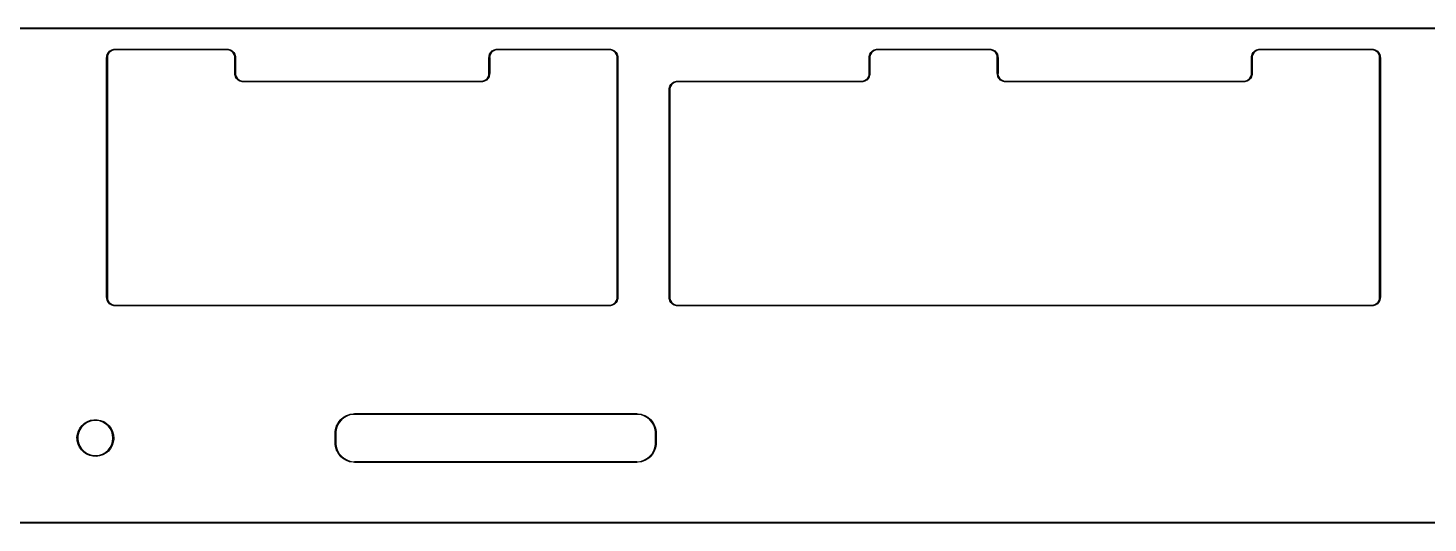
# Model space of a CAD drawing. Extents: x 42 to 403, y -185 to -87.
# Drawn here: x 217.9 to 305.3, y -185.1 to -154.1 of the extents above; entities that cross this region are included whole.
import ezdxf

# ---------------------------------------------------------------- set-up
doc = ezdxf.new("R2010")
doc.units = 0
doc.layers.add('BLACK', color=7, linetype='CONTINUOUS')

msp = doc.modelspace()

# ---------------------------------------------------------------- linework, layer by layer
at = {"layer": 'BLACK', "linetype": 'CONTINUOUS'}
for p, q in [((157.012, -154.106), (364.975, -154.106)), ((364.975, -154.156), (157.012, -154.156)), ((222.849, -155.748), (222.915, -155.634)), ((222.915, -155.634), (222.917, -155.632)), ((222.917, -155.632), (222.918, -155.63)), ((222.918, -155.63), (223.011, -155.537)), ((223.037, -155.567), (222.948, -155.656)), ((223.011, -155.537), (223.013, -155.536)), ((223.013, -155.536), (223.015, -155.534)), ((223.015, -155.534), (223.128, -155.468)), ((223.146, -155.504), (223.037, -155.567)), ((223.128, -155.468), (223.131, -155.468)), ((223.131, -155.468), (223.133, -155.466)), ((223.133, -155.466), (223.26, -155.432)), ((223.268, -155.472), (223.146, -155.504)), ((223.26, -155.432), (223.262, -155.433)), ((223.262, -155.433), (223.265, -155.432)), ((223.265, -155.432), (223.318, -155.43)), ((223.319, -155.47), (223.268, -155.472)), ((223.318, -155.43), (223.331, -155.425)), ((223.331, -155.475), (223.319, -155.47)), ((223.331, -155.425), (230.331, -155.425)), ((230.331, -155.475), (223.331, -155.475)), ((230.331, -155.425), (230.344, -155.43)), ((230.342, -155.47), (230.331, -155.475)), ((230.393, -155.472), (230.342, -155.47)), ((230.344, -155.43), (230.397, -155.432)), ((230.515, -155.504), (230.393, -155.472)), ((230.397, -155.432), (230.399, -155.433)), ((230.399, -155.433), (230.402, -155.432)), ((230.402, -155.432), (230.528, -155.466)), ((230.624, -155.567), (230.515, -155.504)), ((230.528, -155.466), (230.53, -155.468)), ((230.53, -155.468), (230.533, -155.468)), ((230.533, -155.468), (230.647, -155.534)), ((230.713, -155.656), (230.624, -155.567)), ((230.647, -155.534), (230.648, -155.536)), ((230.648, -155.536), (230.651, -155.537)), ((230.651, -155.537), (230.744, -155.63)), ((230.744, -155.63), (230.745, -155.632)), ((230.745, -155.632), (230.747, -155.634)), ((230.747, -155.634), (230.812, -155.748)), ((246.725, -155.748), (246.791, -155.634)), ((246.791, -155.634), (246.793, -155.632)), ((246.793, -155.632), (246.794, -155.63)), ((246.794, -155.63), (246.887, -155.537)), ((246.913, -155.567), (246.824, -155.656)), ((246.887, -155.537), (246.889, -155.536)), ((246.889, -155.536), (246.891, -155.534)), ((246.891, -155.534), (247.004, -155.468)), ((247.022, -155.504), (246.913, -155.567)), ((247.004, -155.468), (247.007, -155.468)), ((247.007, -155.468), (247.009, -155.466)), ((247.009, -155.466), (247.136, -155.432)), ((247.144, -155.472), (247.022, -155.504)), ((247.136, -155.432), (247.138, -155.433)), ((247.138, -155.433), (247.141, -155.432)), ((247.141, -155.432), (247.194, -155.43)), ((247.195, -155.47), (247.144, -155.472)), ((247.194, -155.43), (247.207, -155.425)), ((247.207, -155.475), (247.195, -155.47)), ((247.207, -155.425), (254.207, -155.425)), ((254.207, -155.475), (247.207, -155.475)), ((254.207, -155.425), (254.22, -155.43)), ((254.218, -155.47), (254.207, -155.475)), ((254.269, -155.472), (254.218, -155.47)), ((254.22, -155.43), (254.273, -155.432)), ((254.391, -155.504), (254.269, -155.472)), ((254.273, -155.432), (254.275, -155.433)), ((254.275, -155.433), (254.278, -155.432)), ((254.278, -155.432), (254.404, -155.466)), ((254.5, -155.567), (254.391, -155.504)), ((254.404, -155.466), (254.406, -155.468)), ((254.406, -155.468), (254.409, -155.468)), ((254.409, -155.468), (254.523, -155.534)), ((254.589, -155.656), (254.5, -155.567)), ((254.523, -155.534), (254.524, -155.536)), ((254.524, -155.536), (254.527, -155.537)), ((254.527, -155.537), (254.62, -155.63)), ((254.62, -155.63), (254.621, -155.632)), ((254.621, -155.632), (254.623, -155.634)), ((254.623, -155.634), (254.688, -155.748)), ((270.474, -155.748), (270.54, -155.634)), ((270.54, -155.634), (270.542, -155.632)), ((270.542, -155.632), (270.543, -155.63)), ((270.543, -155.63), (270.636, -155.537)), ((270.662, -155.567), (270.573, -155.656)), ((270.636, -155.537), (270.638, -155.536)), ((270.638, -155.536), (270.64, -155.534)), ((270.64, -155.534), (270.753, -155.468)), ((270.771, -155.504), (270.662, -155.567)), ((270.753, -155.468), (270.756, -155.468)), ((270.756, -155.468), (270.758, -155.466)), ((270.758, -155.466), (270.885, -155.432)), ((270.893, -155.472), (270.771, -155.504)), ((270.885, -155.432), (270.887, -155.433)), ((270.887, -155.433), (270.89, -155.432)), ((270.89, -155.432), (270.943, -155.43)), ((270.944, -155.47), (270.893, -155.472)), ((270.943, -155.43), (270.956, -155.425)), ((270.956, -155.475), (270.944, -155.47)), ((270.956, -155.425), (277.956, -155.425)), ((277.956, -155.475), (270.956, -155.475)), ((277.956, -155.425), (277.969, -155.43)), ((277.967, -155.47), (277.956, -155.475)), ((278.018, -155.472), (277.967, -155.47)), ((277.969, -155.43), (278.022, -155.432)), ((278.14, -155.504), (278.018, -155.472)), ((278.022, -155.432), (278.024, -155.433)), ((278.024, -155.433), (278.027, -155.432)), ((278.027, -155.432), (278.153, -155.466)), ((278.249, -155.567), (278.14, -155.504)), ((278.153, -155.466), (278.155, -155.468)), ((278.155, -155.468), (278.158, -155.468)), ((278.158, -155.468), (278.272, -155.534)), ((278.338, -155.656), (278.249, -155.567)), ((278.272, -155.534), (278.273, -155.536)), ((278.273, -155.536), (278.276, -155.537)), ((278.276, -155.537), (278.369, -155.63)), ((278.369, -155.63), (278.37, -155.632)), ((278.37, -155.632), (278.372, -155.634)), ((278.372, -155.634), (278.437, -155.748)), ((294.35, -155.748), (294.416, -155.634)), ((294.416, -155.634), (294.418, -155.632)), ((294.418, -155.632), (294.419, -155.63)), ((294.419, -155.63), (294.512, -155.537)), ((294.538, -155.567), (294.449, -155.656)), ((294.512, -155.537), (294.514, -155.536)), ((294.514, -155.536), (294.516, -155.534)), ((294.516, -155.534), (294.629, -155.468)), ((294.647, -155.504), (294.538, -155.567)), ((294.629, -155.468), (294.632, -155.468)), ((294.632, -155.468), (294.634, -155.466)), ((294.634, -155.466), (294.761, -155.432)), ((294.769, -155.472), (294.647, -155.504)), ((294.761, -155.432), (294.763, -155.433)), ((294.763, -155.433), (294.766, -155.432)), ((294.766, -155.432), (294.819, -155.43)), ((294.82, -155.47), (294.769, -155.472)), ((294.819, -155.43), (294.832, -155.425)), ((294.832, -155.475), (294.82, -155.47)), ((294.832, -155.425), (301.832, -155.425)), ((301.832, -155.475), (294.832, -155.475)), ((301.832, -155.425), (301.845, -155.43)), ((301.843, -155.47), (301.832, -155.475)), ((301.894, -155.472), (301.843, -155.47)), ((301.845, -155.43), (301.898, -155.432)), ((302.016, -155.504), (301.894, -155.472)), ((301.898, -155.432), (301.9, -155.433)), ((301.9, -155.433), (301.903, -155.432)), ((301.903, -155.432), (302.029, -155.466)), ((302.125, -155.567), (302.016, -155.504)), ((302.029, -155.466), (302.031, -155.468)), ((302.031, -155.468), (302.034, -155.468)), ((302.034, -155.468), (302.148, -155.534)), ((302.214, -155.656), (302.125, -155.567)), ((302.148, -155.534), (302.149, -155.536)), ((302.149, -155.536), (302.152, -155.537)), ((302.152, -155.537), (302.245, -155.63)), ((302.245, -155.63), (302.246, -155.632)), ((302.246, -155.632), (302.248, -155.634)), ((302.248, -155.634), (302.313, -155.748)), ((222.806, -155.95), (222.811, -155.937)), ((222.806, -170.95), (222.806, -155.95)), ((222.811, -155.937), (222.813, -155.884)), ((222.813, -155.879), (222.847, -155.753)), ((222.814, -155.882), (222.813, -155.879)), ((222.813, -155.884), (222.814, -155.882)), ((222.847, -155.753), (222.849, -155.75)), ((222.849, -155.75), (222.849, -155.748)), ((222.852, -155.887), (222.851, -155.939)), ((222.851, -155.939), (222.856, -155.95)), ((222.885, -155.765), (222.852, -155.887)), ((222.856, -155.95), (222.856, -170.95)), ((222.948, -155.656), (222.885, -155.765)), ((230.776, -155.765), (230.713, -155.656)), ((230.809, -155.887), (230.776, -155.765)), ((230.806, -155.95), (230.81, -155.939)), ((230.806, -156.95), (230.806, -155.95)), ((230.81, -155.939), (230.809, -155.887)), ((230.812, -155.748), (230.813, -155.75)), ((230.813, -155.75), (230.814, -155.753)), ((230.814, -155.753), (230.848, -155.879)), ((230.848, -155.879), (230.848, -155.882)), ((230.848, -155.882), (230.849, -155.884)), ((230.849, -155.884), (230.85, -155.937)), ((230.85, -155.937), (230.856, -155.95)), ((230.856, -155.95), (230.856, -156.95)), ((246.682, -155.95), (246.687, -155.937)), ((246.682, -156.95), (246.682, -155.95)), ((246.687, -155.937), (246.689, -155.884)), ((246.689, -155.879), (246.723, -155.753)), ((246.69, -155.882), (246.689, -155.879)), ((246.689, -155.884), (246.69, -155.882)), ((246.723, -155.753), (246.725, -155.75)), ((246.725, -155.75), (246.725, -155.748)), ((246.728, -155.887), (246.727, -155.939)), ((246.727, -155.939), (246.732, -155.95)), ((246.761, -155.765), (246.728, -155.887)), ((246.732, -155.95), (246.732, -156.95)), ((246.824, -155.656), (246.761, -155.765)), ((254.652, -155.765), (254.589, -155.656)), ((254.685, -155.887), (254.652, -155.765)), ((254.682, -155.95), (254.686, -155.939)), ((254.682, -170.95), (254.682, -155.95)), ((254.686, -155.939), (254.685, -155.887)), ((254.688, -155.748), (254.689, -155.75)), ((254.689, -155.75), (254.69, -155.753)), ((254.69, -155.753), (254.724, -155.879)), ((254.724, -155.879), (254.724, -155.882)), ((254.724, -155.882), (254.725, -155.884)), ((254.725, -155.884), (254.726, -155.937)), ((254.726, -155.937), (254.732, -155.95)), ((254.732, -155.95), (254.732, -170.95)), ((270.431, -155.95), (270.436, -155.937)), ((270.431, -156.95), (270.431, -155.95)), ((270.436, -155.937), (270.438, -155.884)), ((270.438, -155.879), (270.472, -155.753)), ((270.439, -155.882), (270.438, -155.879)), ((270.438, -155.884), (270.439, -155.882)), ((270.472, -155.753), (270.474, -155.75)), ((270.474, -155.75), (270.474, -155.748)), ((270.477, -155.887), (270.476, -155.939)), ((270.476, -155.939), (270.481, -155.95)), ((270.51, -155.765), (270.477, -155.887)), ((270.481, -155.95), (270.481, -156.95)), ((270.573, -155.656), (270.51, -155.765)), ((278.401, -155.765), (278.338, -155.656)), ((278.434, -155.887), (278.401, -155.765)), ((278.431, -155.95), (278.435, -155.939)), ((278.431, -156.95), (278.431, -155.95)), ((278.435, -155.939), (278.434, -155.887)), ((278.437, -155.748), (278.438, -155.75)), ((278.438, -155.75), (278.439, -155.753)), ((278.439, -155.753), (278.473, -155.879)), ((278.473, -155.879), (278.473, -155.882)), ((278.473, -155.882), (278.474, -155.884)), ((278.474, -155.884), (278.475, -155.937)), ((278.475, -155.937), (278.481, -155.95)), ((278.481, -155.95), (278.481, -156.95)), ((294.307, -155.95), (294.312, -155.937)), ((294.307, -156.95), (294.307, -155.95)), ((294.312, -155.937), (294.314, -155.884)), ((294.314, -155.879), (294.348, -155.753)), ((294.315, -155.882), (294.314, -155.879)), ((294.314, -155.884), (294.315, -155.882)), ((294.348, -155.753), (294.35, -155.75)), ((294.35, -155.75), (294.35, -155.748)), ((294.353, -155.887), (294.352, -155.939)), ((294.352, -155.939), (294.357, -155.95)), ((294.386, -155.765), (294.353, -155.887)), ((294.357, -155.95), (294.357, -156.95)), ((294.449, -155.656), (294.386, -155.765)), ((302.277, -155.765), (302.214, -155.656)), ((302.31, -155.887), (302.277, -155.765)), ((302.307, -155.95), (302.311, -155.939)), ((302.307, -170.95), (302.307, -155.95)), ((302.311, -155.939), (302.31, -155.887)), ((302.313, -155.748), (302.314, -155.75)), ((302.314, -155.75), (302.315, -155.753)), ((302.315, -155.753), (302.349, -155.879)), ((302.349, -155.879), (302.349, -155.882)), ((302.349, -155.882), (302.35, -155.884)), ((302.35, -155.884), (302.351, -155.937)), ((302.351, -155.937), (302.357, -155.95)), ((302.357, -155.95), (302.357, -170.95)), ((230.811, -156.963), (230.806, -156.95)), ((230.813, -157.016), (230.811, -156.963)), ((230.814, -157.018), (230.813, -157.016)), ((230.813, -157.021), (230.814, -157.018)), ((230.847, -157.147), (230.813, -157.021)), ((230.849, -157.15), (230.847, -157.147)), ((230.849, -157.152), (230.849, -157.15)), ((230.915, -157.266), (230.849, -157.152)), ((230.856, -156.95), (230.851, -156.961)), ((230.851, -156.961), (230.852, -157.013)), ((230.852, -157.013), (230.885, -157.135)), ((230.885, -157.135), (230.948, -157.244)), ((230.917, -157.268), (230.915, -157.266)), ((230.918, -157.27), (230.917, -157.268)), ((231.011, -157.363), (230.918, -157.27)), ((230.948, -157.244), (231.037, -157.333)), ((231.013, -157.364), (231.011, -157.363)), ((231.015, -157.366), (231.013, -157.364)), ((231.128, -157.432), (231.015, -157.366)), ((231.037, -157.333), (231.146, -157.396)), ((246.391, -157.396), (246.5, -157.333)), ((246.523, -157.366), (246.409, -157.432)), ((246.5, -157.333), (246.589, -157.244)), ((246.524, -157.364), (246.523, -157.366)), ((246.527, -157.363), (246.524, -157.364)), ((246.62, -157.27), (246.527, -157.363)), ((246.589, -157.244), (246.652, -157.135)), ((246.621, -157.268), (246.62, -157.27)), ((246.623, -157.266), (246.621, -157.268)), ((246.688, -157.152), (246.623, -157.266)), ((246.652, -157.135), (246.685, -157.013)), ((246.686, -156.961), (246.682, -156.95)), ((246.685, -157.013), (246.686, -156.961)), ((246.689, -157.15), (246.688, -157.152)), ((246.69, -157.147), (246.689, -157.15)), ((246.724, -157.021), (246.69, -157.147)), ((246.725, -157.016), (246.724, -157.018)), ((246.724, -157.018), (246.724, -157.021)), ((246.726, -156.963), (246.725, -157.016)), ((246.732, -156.95), (246.726, -156.963)), ((270.14, -157.396), (270.249, -157.333)), ((270.272, -157.366), (270.158, -157.432)), ((270.249, -157.333), (270.338, -157.244)), ((270.273, -157.364), (270.272, -157.366)), ((270.276, -157.363), (270.273, -157.364)), ((270.369, -157.27), (270.276, -157.363)), ((270.338, -157.244), (270.401, -157.135)), ((270.37, -157.268), (270.369, -157.27)), ((270.372, -157.266), (270.37, -157.268)), ((270.437, -157.152), (270.372, -157.266)), ((270.401, -157.135), (270.434, -157.013)), ((270.435, -156.961), (270.431, -156.95)), ((270.434, -157.013), (270.435, -156.961)), ((270.438, -157.15), (270.437, -157.152)), ((270.439, -157.147), (270.438, -157.15)), ((270.473, -157.021), (270.439, -157.147)), ((270.474, -157.016), (270.473, -157.018)), ((270.473, -157.018), (270.473, -157.021)), ((270.475, -156.963), (270.474, -157.016)), ((270.481, -156.95), (270.475, -156.963)), ((278.436, -156.963), (278.431, -156.95)), ((278.438, -157.016), (278.436, -156.963)), ((278.439, -157.018), (278.438, -157.016)), ((278.438, -157.021), (278.439, -157.018)), ((278.472, -157.147), (278.438, -157.021)), ((278.474, -157.15), (278.472, -157.147)), ((278.474, -157.152), (278.474, -157.15)), ((278.54, -157.266), (278.474, -157.152)), ((278.481, -156.95), (278.476, -156.961)), ((278.476, -156.961), (278.477, -157.013)), ((278.477, -157.013), (278.51, -157.135)), ((278.51, -157.135), (278.573, -157.244)), ((278.542, -157.268), (278.54, -157.266)), ((278.543, -157.27), (278.542, -157.268)), ((278.636, -157.363), (278.543, -157.27)), ((278.573, -157.244), (278.662, -157.333)), ((278.638, -157.364), (278.636, -157.363)), ((278.64, -157.366), (278.638, -157.364)), ((278.753, -157.432), (278.64, -157.366)), ((278.662, -157.333), (278.771, -157.396)), ((294.016, -157.396), (294.125, -157.333)), ((294.148, -157.366), (294.034, -157.432)), ((294.125, -157.333), (294.214, -157.244)), ((294.149, -157.364), (294.148, -157.366)), ((294.152, -157.363), (294.149, -157.364)), ((294.245, -157.27), (294.152, -157.363)), ((294.214, -157.244), (294.277, -157.135)), ((294.246, -157.268), (294.245, -157.27)), ((294.248, -157.266), (294.246, -157.268)), ((294.313, -157.152), (294.248, -157.266)), ((294.277, -157.135), (294.31, -157.013)), ((294.311, -156.961), (294.307, -156.95)), ((294.31, -157.013), (294.311, -156.961)), ((294.314, -157.15), (294.313, -157.152)), ((294.315, -157.147), (294.314, -157.15)), ((294.349, -157.021), (294.315, -157.147)), ((294.35, -157.016), (294.349, -157.018)), ((294.349, -157.018), (294.349, -157.021)), ((294.351, -156.963), (294.35, -157.016)), ((294.357, -156.95), (294.351, -156.963)), ((231.131, -157.432), (231.128, -157.432)), ((231.133, -157.434), (231.131, -157.432)), ((231.26, -157.468), (231.133, -157.434)), ((231.146, -157.396), (231.268, -157.428)), ((231.262, -157.467), (231.26, -157.468)), ((231.265, -157.468), (231.262, -157.467)), ((231.318, -157.47), (231.265, -157.468)), ((231.268, -157.428), (231.319, -157.43)), ((231.331, -157.475), (231.318, -157.47)), ((231.319, -157.43), (231.331, -157.425)), ((231.331, -157.425), (246.207, -157.425)), ((246.207, -157.475), (231.331, -157.475)), ((246.207, -157.425), (246.218, -157.43)), ((246.22, -157.47), (246.207, -157.475)), ((246.218, -157.43), (246.269, -157.428)), ((246.273, -157.468), (246.22, -157.47)), ((246.269, -157.428), (246.391, -157.396)), ((246.275, -157.467), (246.273, -157.468)), ((246.278, -157.468), (246.275, -157.467)), ((246.404, -157.434), (246.278, -157.468)), ((246.406, -157.432), (246.404, -157.434)), ((246.409, -157.432), (246.406, -157.432)), ((257.937, -157.95), (257.943, -157.937)), ((257.937, -170.95), (257.937, -157.95)), ((257.943, -157.937), (257.944, -157.884)), ((257.944, -157.884), (257.945, -157.882)), ((257.945, -157.879), (257.979, -157.753)), ((257.945, -157.882), (257.945, -157.879)), ((257.979, -157.753), (257.981, -157.75)), ((257.981, -157.748), (258.047, -157.634)), ((257.981, -157.75), (257.981, -157.748)), ((257.984, -157.887), (257.983, -157.939)), ((257.983, -157.939), (257.987, -157.95)), ((258.017, -157.765), (257.984, -157.887)), ((257.987, -157.95), (257.987, -170.95)), ((258.08, -157.656), (258.017, -157.765)), ((258.047, -157.634), (258.049, -157.632)), ((258.049, -157.632), (258.05, -157.63)), ((258.05, -157.63), (258.142, -157.537)), ((258.169, -157.567), (258.08, -157.656)), ((258.142, -157.537), (258.145, -157.536)), ((258.145, -157.536), (258.147, -157.534)), ((258.147, -157.534), (258.26, -157.468)), ((258.278, -157.504), (258.169, -157.567)), ((258.26, -157.468), (258.263, -157.468)), ((258.263, -157.468), (258.265, -157.466)), ((258.265, -157.466), (258.392, -157.432)), ((258.4, -157.472), (258.278, -157.504)), ((258.392, -157.432), (258.394, -157.433)), ((258.394, -157.433), (258.396, -157.432)), ((258.396, -157.432), (258.45, -157.43)), ((258.451, -157.47), (258.4, -157.472)), ((258.45, -157.43), (258.462, -157.425)), ((258.462, -157.475), (258.451, -157.47)), ((258.462, -157.425), (269.956, -157.425)), ((269.956, -157.475), (258.462, -157.475)), ((269.956, -157.425), (269.967, -157.43)), ((269.969, -157.47), (269.956, -157.475)), ((269.967, -157.43), (270.018, -157.428)), ((270.022, -157.468), (269.969, -157.47)), ((270.018, -157.428), (270.14, -157.396)), ((270.024, -157.467), (270.022, -157.468)), ((270.027, -157.468), (270.024, -157.467)), ((270.153, -157.434), (270.027, -157.468)), ((270.155, -157.432), (270.153, -157.434)), ((270.158, -157.432), (270.155, -157.432)), ((278.756, -157.432), (278.753, -157.432)), ((278.758, -157.434), (278.756, -157.432)), ((278.885, -157.468), (278.758, -157.434)), ((278.771, -157.396), (278.893, -157.428)), ((278.887, -157.467), (278.885, -157.468)), ((278.89, -157.468), (278.887, -157.467)), ((278.943, -157.47), (278.89, -157.468)), ((278.893, -157.428), (278.944, -157.43)), ((278.956, -157.475), (278.943, -157.47)), ((278.944, -157.43), (278.956, -157.425)), ((278.956, -157.425), (293.832, -157.425)), ((293.832, -157.475), (278.956, -157.475)), ((293.832, -157.425), (293.843, -157.43)), ((293.845, -157.47), (293.832, -157.475)), ((293.843, -157.43), (293.894, -157.428)), ((293.898, -157.468), (293.845, -157.47)), ((293.894, -157.428), (294.016, -157.396)), ((293.9, -157.467), (293.898, -157.468)), ((293.903, -157.468), (293.9, -157.467)), ((294.029, -157.434), (293.903, -157.468)), ((294.031, -157.432), (294.029, -157.434)), ((294.034, -157.432), (294.031, -157.432)), ((222.811, -170.963), (222.806, -170.95)), ((222.813, -171.016), (222.811, -170.963)), ((222.814, -171.018), (222.813, -171.016)), ((222.813, -171.021), (222.814, -171.018)), ((222.847, -171.147), (222.813, -171.021)), ((222.849, -171.15), (222.847, -171.147)), ((222.849, -171.152), (222.849, -171.15)), ((222.915, -171.266), (222.849, -171.152)), ((222.856, -170.95), (222.851, -170.961)), ((222.851, -170.961), (222.852, -171.013)), ((222.852, -171.013), (222.885, -171.135)), ((222.885, -171.135), (222.948, -171.244)), ((222.917, -171.268), (222.915, -171.266)), ((222.918, -171.27), (222.917, -171.268)), ((223.011, -171.363), (222.918, -171.27)), ((222.948, -171.244), (223.037, -171.333)), ((223.013, -171.364), (223.011, -171.363)), ((223.015, -171.366), (223.013, -171.364)), ((223.128, -171.432), (223.015, -171.366)), ((223.037, -171.333), (223.146, -171.396)), ((254.391, -171.396), (254.5, -171.333)), ((254.523, -171.366), (254.409, -171.432)), ((254.5, -171.333), (254.589, -171.244)), ((254.524, -171.364), (254.523, -171.366)), ((254.527, -171.363), (254.524, -171.364)), ((254.62, -171.27), (254.527, -171.363)), ((254.589, -171.244), (254.652, -171.135)), ((254.621, -171.268), (254.62, -171.27)), ((254.623, -171.266), (254.621, -171.268)), ((254.688, -171.152), (254.623, -171.266)), ((254.652, -171.135), (254.685, -171.013)), ((254.686, -170.961), (254.682, -170.95)), ((254.685, -171.013), (254.686, -170.961)), ((254.689, -171.15), (254.688, -171.152)), ((254.69, -171.147), (254.689, -171.15)), ((254.724, -171.021), (254.69, -171.147)), ((254.725, -171.016), (254.724, -171.018)), ((254.724, -171.018), (254.724, -171.021)), ((254.726, -170.963), (254.725, -171.016)), ((254.732, -170.95), (254.726, -170.963)), ((257.943, -170.963), (257.937, -170.95)), ((257.944, -171.016), (257.943, -170.963)), ((257.945, -171.018), (257.944, -171.016)), ((257.945, -171.021), (257.945, -171.018)), ((257.979, -171.147), (257.945, -171.021)), ((257.981, -171.15), (257.979, -171.147)), ((257.981, -171.152), (257.981, -171.15)), ((258.047, -171.266), (257.981, -171.152)), ((257.987, -170.95), (257.983, -170.961)), ((257.983, -170.961), (257.984, -171.013)), ((257.984, -171.013), (258.017, -171.135)), ((258.017, -171.135), (258.08, -171.244)), ((258.049, -171.268), (258.047, -171.266)), ((258.05, -171.27), (258.049, -171.268)), ((258.142, -171.363), (258.05, -171.27)), ((258.08, -171.244), (258.169, -171.333)), ((258.145, -171.364), (258.142, -171.363)), ((258.147, -171.366), (258.145, -171.364)), ((258.26, -171.432), (258.147, -171.366)), ((258.169, -171.333), (258.278, -171.396)), ((302.016, -171.396), (302.125, -171.333)), ((302.148, -171.366), (302.034, -171.432)), ((302.125, -171.333), (302.214, -171.244)), ((302.149, -171.364), (302.148, -171.366)), ((302.152, -171.363), (302.149, -171.364)), ((302.245, -171.27), (302.152, -171.363)), ((302.214, -171.244), (302.277, -171.135)), ((302.246, -171.268), (302.245, -171.27)), ((302.248, -171.266), (302.246, -171.268)), ((302.313, -171.152), (302.248, -171.266)), ((302.277, -171.135), (302.31, -171.013)), ((302.311, -170.961), (302.307, -170.95)), ((302.31, -171.013), (302.311, -170.961)), ((302.314, -171.15), (302.313, -171.152)), ((302.315, -171.147), (302.314, -171.15)), ((302.349, -171.021), (302.315, -171.147)), ((302.35, -171.016), (302.349, -171.018)), ((302.349, -171.018), (302.349, -171.021)), ((302.351, -170.963), (302.35, -171.016)), ((302.357, -170.95), (302.351, -170.963)), ((223.131, -171.432), (223.128, -171.432)), ((223.133, -171.434), (223.131, -171.432)), ((223.26, -171.468), (223.133, -171.434)), ((223.146, -171.396), (223.268, -171.428)), ((223.262, -171.467), (223.26, -171.468)), ((223.265, -171.468), (223.262, -171.467)), ((223.318, -171.47), (223.265, -171.468)), ((223.268, -171.428), (223.319, -171.43)), ((223.331, -171.475), (223.318, -171.47)), ((223.319, -171.43), (223.331, -171.425)), ((223.331, -171.425), (254.207, -171.425)), ((254.207, -171.475), (223.331, -171.475)), ((254.207, -171.425), (254.218, -171.43)), ((254.22, -171.47), (254.207, -171.475)), ((254.218, -171.43), (254.269, -171.428)), ((254.273, -171.468), (254.22, -171.47)), ((254.269, -171.428), (254.391, -171.396)), ((254.275, -171.467), (254.273, -171.468)), ((254.278, -171.468), (254.275, -171.467)), ((254.404, -171.434), (254.278, -171.468)), ((254.406, -171.432), (254.404, -171.434)), ((254.409, -171.432), (254.406, -171.432)), ((258.263, -171.432), (258.26, -171.432)), ((258.265, -171.434), (258.263, -171.432)), ((258.392, -171.468), (258.265, -171.434)), ((258.278, -171.396), (258.4, -171.428)), ((258.394, -171.467), (258.392, -171.468)), ((258.396, -171.468), (258.394, -171.467)), ((258.45, -171.47), (258.396, -171.468)), ((258.4, -171.428), (258.451, -171.43)), ((258.462, -171.475), (258.45, -171.47)), ((258.451, -171.43), (258.462, -171.425)), ((258.462, -171.425), (301.832, -171.425)), ((301.832, -171.475), (258.462, -171.475)), ((301.832, -171.425), (301.843, -171.43)), ((301.845, -171.47), (301.832, -171.475)), ((301.843, -171.43), (301.894, -171.428)), ((301.898, -171.468), (301.845, -171.47)), ((301.894, -171.428), (302.016, -171.396)), ((301.9, -171.467), (301.898, -171.468)), ((301.903, -171.468), (301.9, -171.467)), ((302.029, -171.434), (301.903, -171.468)), ((302.031, -171.432), (302.029, -171.434)), ((302.034, -171.432), (302.031, -171.432)), ((237.601, -178.435), (237.783, -178.33)), ((237.801, -178.366), (237.623, -178.469)), ((237.783, -178.33), (237.785, -178.33)), ((237.785, -178.33), (237.786, -178.329)), ((237.786, -178.329), (237.983, -178.257)), ((237.995, -178.295), (237.801, -178.366)), ((237.983, -178.257), (237.985, -178.257)), ((237.985, -178.257), (237.986, -178.256)), ((237.986, -178.256), (238.193, -178.22)), ((238.198, -178.26), (237.995, -178.295)), ((238.193, -178.22), (238.194, -178.22)), ((238.194, -178.22), (238.196, -178.22)), ((238.196, -178.22), (238.288, -178.218)), ((238.289, -178.258), (238.198, -178.26)), ((238.288, -178.218), (238.301, -178.213)), ((238.301, -178.262), (238.289, -178.258)), ((238.301, -178.213), (255.901, -178.213)), ((255.901, -178.262), (238.301, -178.262)), ((255.901, -178.213), (255.914, -178.218)), ((255.913, -178.258), (255.901, -178.262)), ((256.004, -178.26), (255.913, -178.258)), ((255.914, -178.218), (256.006, -178.22)), ((256.207, -178.295), (256.004, -178.26)), ((256.006, -178.22), (256.008, -178.22)), ((256.008, -178.22), (256.009, -178.22)), ((256.009, -178.22), (256.216, -178.256)), ((256.401, -178.366), (256.207, -178.295)), ((256.216, -178.256), (256.217, -178.257)), ((256.217, -178.257), (256.219, -178.257)), ((256.219, -178.257), (256.416, -178.329)), ((256.579, -178.469), (256.401, -178.366)), ((256.416, -178.329), (256.417, -178.33)), ((256.417, -178.33), (256.419, -178.33)), ((256.419, -178.33), (256.601, -178.435)), ((221.039, -179.297), (221.137, -179.111)), ((221.124, -179.231), (221.046, -179.425)), ((221.238, -179.056), (221.124, -179.231)), ((221.137, -179.111), (221.267, -178.946)), ((221.382, -178.905), (221.238, -179.056)), ((221.267, -178.946), (221.425, -178.807)), ((221.553, -178.784), (221.382, -178.905)), ((221.425, -178.807), (221.606, -178.7)), ((221.743, -178.697), (221.553, -178.784)), ((221.606, -178.7), (221.803, -178.627)), ((221.946, -178.648), (221.743, -178.697)), ((221.803, -178.627), (222.011, -178.591)), ((222.155, -178.639), (221.946, -178.648)), ((222.011, -178.591), (222.221, -178.594)), ((222.362, -178.669), (222.155, -178.639)), ((222.221, -178.594), (222.428, -178.635)), ((222.559, -178.737), (222.362, -178.669)), ((222.428, -178.635), (222.623, -178.713)), ((222.74, -178.842), (222.559, -178.737)), ((222.623, -178.713), (222.801, -178.825)), ((222.898, -178.979), (222.74, -178.842)), ((222.801, -178.825), (222.956, -178.968)), ((223.027, -179.143), (222.898, -178.979)), ((222.956, -178.968), (223.082, -179.137)), ((223.122, -179.329), (223.027, -179.143)), ((223.082, -179.137), (223.175, -179.325)), ((237.083, -179.329), (237.12, -179.123)), ((237.12, -179.123), (237.121, -179.121)), ((237.121, -179.119), (237.192, -178.922)), ((237.121, -179.121), (237.121, -179.119)), ((237.159, -179.131), (237.123, -179.335)), ((237.229, -178.938), (237.159, -179.131)), ((237.192, -178.922), (237.194, -178.921)), ((237.194, -178.919), (237.299, -178.738)), ((237.194, -178.921), (237.194, -178.919)), ((237.332, -178.759), (237.229, -178.938)), ((237.299, -178.738), (237.3, -178.737)), ((237.3, -178.737), (237.301, -178.735)), ((237.301, -178.735), (237.435, -178.574)), ((237.465, -178.601), (237.332, -178.759)), ((237.435, -178.574), (237.437, -178.574)), ((237.437, -178.574), (237.438, -178.572)), ((237.438, -178.572), (237.598, -178.437)), ((237.623, -178.469), (237.465, -178.601)), ((237.598, -178.437), (237.6, -178.437)), ((237.6, -178.437), (237.601, -178.435)), ((256.737, -178.601), (256.579, -178.469)), ((256.601, -178.435), (256.602, -178.437)), ((256.602, -178.437), (256.604, -178.437)), ((256.604, -178.437), (256.764, -178.572)), ((256.87, -178.759), (256.737, -178.601)), ((256.764, -178.572), (256.765, -178.574)), ((256.765, -178.574), (256.767, -178.574)), ((256.767, -178.574), (256.901, -178.735)), ((256.973, -178.938), (256.87, -178.759)), ((256.901, -178.735), (256.902, -178.737)), ((256.902, -178.737), (256.903, -178.738)), ((256.903, -178.738), (257.008, -178.919)), ((257.043, -179.131), (256.973, -178.938)), ((257.008, -178.919), (257.008, -178.921)), ((257.008, -178.921), (257.01, -178.922)), ((257.01, -178.922), (257.081, -179.119)), ((257.079, -179.335), (257.043, -179.131)), ((257.081, -179.119), (257.081, -179.121)), ((257.081, -179.121), (257.082, -179.123)), ((257.082, -179.123), (257.119, -179.329)), ((220.951, -179.707), (220.976, -179.498)), ((220.96, -179.839), (220.951, -179.707)), ((220.965, -179.917), (220.96, -179.839)), ((221.017, -180.121), (220.965, -179.917)), ((220.976, -179.498), (221.039, -179.297)), ((221.046, -179.425), (221.006, -179.63)), ((221.006, -179.63), (221.006, -179.839)), ((221.006, -179.839), (221.045, -180.044)), ((221.105, -180.312), (221.017, -180.121)), ((221.045, -180.044), (221.122, -180.239)), ((223.12, -180.151), (223.18, -179.951)), ((223.181, -179.529), (223.122, -179.329)), ((223.219, -180.006), (223.152, -180.205)), ((223.175, -179.325), (223.232, -179.528)), ((223.18, -179.951), (223.201, -179.743)), ((223.201, -179.737), (223.181, -179.529)), ((223.201, -179.743), (223.201, -179.737)), ((223.249, -179.798), (223.219, -180.006)), ((223.232, -179.528), (223.251, -179.737)), ((223.251, -179.737), (223.249, -179.798)), ((237.076, -179.438), (237.081, -179.425)), ((237.076, -180.037), (237.076, -179.438)), ((237.081, -180.05), (237.076, -180.037)), ((237.081, -179.425), (237.083, -179.332)), ((237.083, -180.143), (237.081, -180.05)), ((237.084, -179.331), (237.083, -179.329)), ((237.083, -179.332), (237.084, -179.331)), ((237.123, -179.335), (237.121, -179.426)), ((237.121, -179.426), (237.126, -179.438)), ((237.126, -180.037), (237.121, -180.049)), ((237.121, -180.049), (237.123, -180.14)), ((237.126, -179.438), (237.126, -180.037)), ((257.076, -179.438), (257.081, -179.426)), ((257.076, -180.037), (257.076, -179.438)), ((257.081, -180.049), (257.076, -180.037)), ((257.081, -179.426), (257.079, -179.335)), ((257.079, -180.14), (257.081, -180.049)), ((257.119, -179.329), (257.118, -179.331)), ((257.118, -179.331), (257.119, -179.332)), ((257.119, -179.332), (257.121, -179.425)), ((257.121, -180.05), (257.119, -180.143)), ((257.121, -179.425), (257.126, -179.438)), ((257.126, -180.037), (257.121, -180.05)), ((257.126, -179.438), (257.126, -180.037)), ((221.227, -180.484), (221.105, -180.312)), ((221.122, -180.239), (221.234, -180.415)), ((221.377, -180.631), (221.227, -180.484)), ((221.234, -180.415), (221.378, -180.566)), ((221.552, -180.748), (221.377, -180.631)), ((221.378, -180.566), (221.548, -180.688)), ((221.548, -180.688), (221.737, -180.776)), ((221.746, -180.831), (221.552, -180.748)), ((221.737, -180.776), (221.94, -180.826)), ((221.951, -180.878), (221.746, -180.831)), ((221.94, -180.826), (222.149, -180.836)), ((222.161, -180.886), (221.951, -180.878)), ((222.149, -180.836), (222.356, -180.808)), ((222.369, -180.856), (222.161, -180.886)), ((222.356, -180.808), (222.554, -180.74)), ((222.569, -180.788), (222.369, -180.856)), ((222.554, -180.74), (222.735, -180.636)), ((222.752, -180.685), (222.569, -180.788)), ((222.735, -180.636), (222.894, -180.5)), ((222.914, -180.551), (222.752, -180.685)), ((222.894, -180.5), (223.024, -180.337)), ((223.049, -180.389), (222.914, -180.551)), ((223.024, -180.337), (223.12, -180.151)), ((223.152, -180.205), (223.049, -180.389)), ((237.084, -180.144), (237.083, -180.143)), ((237.083, -180.146), (237.084, -180.144)), ((237.12, -180.352), (237.083, -180.146)), ((237.121, -180.354), (237.12, -180.352)), ((237.121, -180.356), (237.121, -180.354)), ((237.192, -180.553), (237.121, -180.356)), ((237.123, -180.14), (237.159, -180.344)), ((237.159, -180.344), (237.229, -180.537)), ((237.194, -180.554), (237.192, -180.553)), ((237.194, -180.556), (237.194, -180.554)), ((237.299, -180.737), (237.194, -180.556)), ((237.229, -180.537), (237.332, -180.716)), ((237.3, -180.738), (237.299, -180.737)), ((237.301, -180.74), (237.3, -180.738)), ((237.435, -180.901), (237.301, -180.74)), ((237.332, -180.716), (237.465, -180.874)), ((237.437, -180.901), (237.435, -180.901)), ((237.438, -180.903), (237.437, -180.901)), ((237.598, -181.038), (237.438, -180.903)), ((237.465, -180.874), (237.623, -181.006)), ((256.579, -181.006), (256.737, -180.874)), ((256.764, -180.903), (256.604, -181.038)), ((256.737, -180.874), (256.87, -180.716)), ((256.765, -180.901), (256.764, -180.903)), ((256.767, -180.901), (256.765, -180.901)), ((256.901, -180.74), (256.767, -180.901)), ((256.87, -180.716), (256.973, -180.537)), ((256.902, -180.738), (256.901, -180.74)), ((256.903, -180.737), (256.902, -180.738)), ((257.008, -180.556), (256.903, -180.737)), ((256.973, -180.537), (257.043, -180.344)), ((257.01, -180.553), (257.008, -180.554)), ((257.008, -180.554), (257.008, -180.556)), ((257.081, -180.356), (257.01, -180.553)), ((257.043, -180.344), (257.079, -180.14)), ((257.082, -180.352), (257.081, -180.354)), ((257.081, -180.354), (257.081, -180.356)), ((257.119, -180.146), (257.082, -180.352)), ((257.119, -180.143), (257.118, -180.144)), ((257.118, -180.144), (257.119, -180.146)), ((237.6, -181.038), (237.598, -181.038)), ((237.601, -181.04), (237.6, -181.038)), ((237.783, -181.145), (237.601, -181.04)), ((237.623, -181.006), (237.801, -181.109)), ((237.785, -181.145), (237.783, -181.145)), ((237.786, -181.146), (237.785, -181.145)), ((237.983, -181.218), (237.786, -181.146)), ((237.801, -181.109), (237.995, -181.18)), ((237.985, -181.218), (237.983, -181.218)), ((237.986, -181.219), (237.985, -181.218)), ((238.193, -181.255), (237.986, -181.219)), ((237.995, -181.18), (238.198, -181.215)), ((238.194, -181.255), (238.193, -181.255)), ((238.196, -181.255), (238.194, -181.255)), ((238.288, -181.257), (238.196, -181.255)), ((238.198, -181.215), (238.289, -181.217)), ((238.301, -181.262), (238.288, -181.257)), ((238.289, -181.217), (238.301, -181.213)), ((238.301, -181.213), (255.901, -181.213)), ((255.901, -181.262), (238.301, -181.262)), ((255.901, -181.213), (255.913, -181.217)), ((255.914, -181.257), (255.901, -181.262)), ((255.913, -181.217), (256.004, -181.215)), ((256.006, -181.255), (255.914, -181.257)), ((256.004, -181.215), (256.207, -181.18)), ((256.008, -181.255), (256.006, -181.255)), ((256.009, -181.255), (256.008, -181.255)), ((256.216, -181.219), (256.009, -181.255)), ((256.207, -181.18), (256.401, -181.109)), ((256.217, -181.218), (256.216, -181.219)), ((256.219, -181.218), (256.217, -181.218)), ((256.416, -181.146), (256.219, -181.218)), ((256.401, -181.109), (256.579, -181.006)), ((256.417, -181.145), (256.416, -181.146)), ((256.419, -181.145), (256.417, -181.145)), ((256.601, -181.04), (256.419, -181.145)), ((256.602, -181.038), (256.601, -181.04)), ((256.604, -181.038), (256.602, -181.038)), ((44.5995, -185), (399.601, -185)), ((399.601, -185.05), (44.5995, -185.05))]:
    msp.add_line(p, q, dxfattribs=at)

doc.saveas('drawing.dxf')
